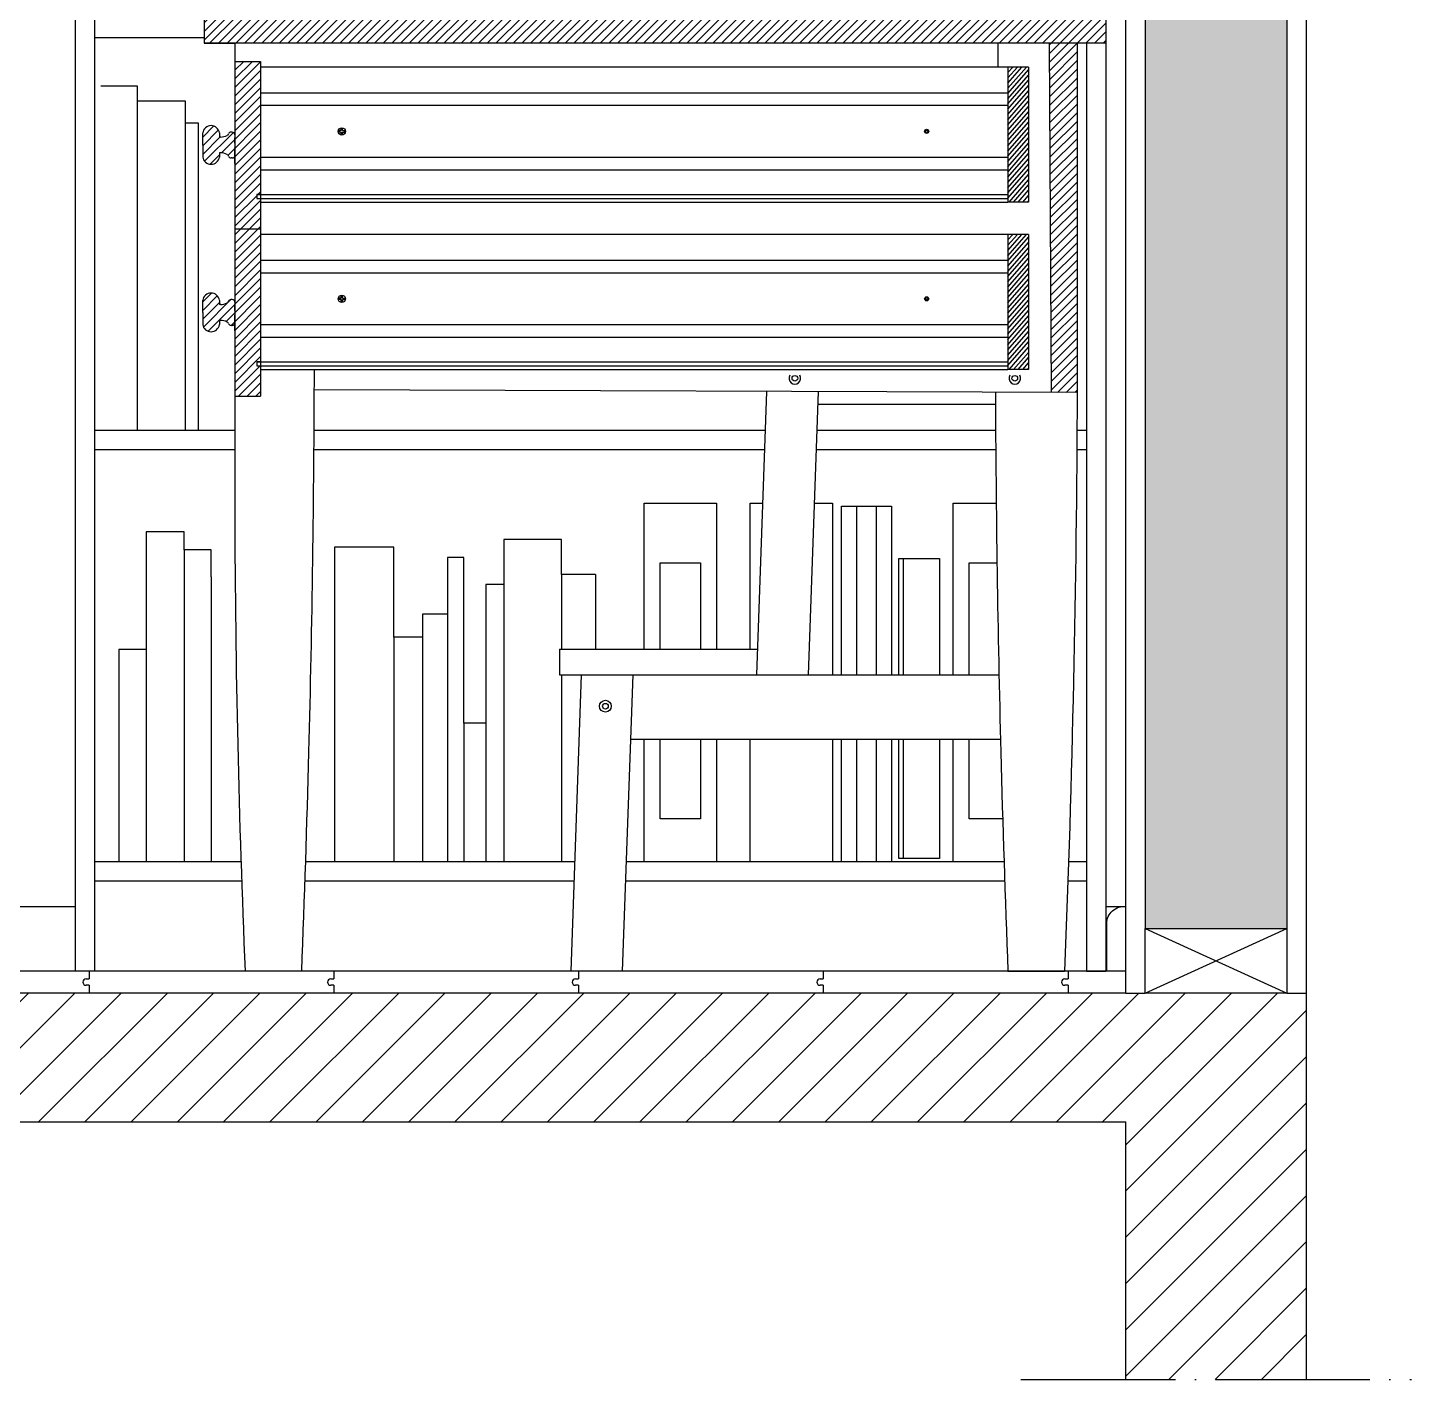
# Model space of a CAD drawing. Header units: millimetres. Extents: x 3258 to 5904, y 891 to 1994.
# Drawn here: x 3915.7 to 4023.1, y 895.6 to 1000.6 of the extents above; entities that cross this region are included whole.
import ezdxf

# ---------------------------------------------------------------- set-up
doc = ezdxf.new("R2010")
doc.units = ezdxf.units.MM
doc.header["$LTSCALE"] = 0.5
doc.linetypes.add('ACAD_ISO04W100', pattern=[30, 24, -3, 0, -3])
for name, color, linetype in [('22££arredo', 250, 'Continuous'), ('22££cont trav', 140, 'Continuous'), ('22££retini', 13, 'Continuous'), ('22££sez par', 102, 'Continuous'), ('22££tratto punto proseguimento', 3, 'ACAD_ISO04W100')]:
    doc.layers.add(name, color=color, linetype=linetype)

msp = doc.modelspace()

# ---------------------------------------------------------------- hatches: boundary and pattern name
at = {"layer": '22££arredo'}
h = msp.add_hatch(dxfattribs=at)
h.set_pattern_fill('ANSI31', color=256, scale=0.15)
h.paths.add_polyline_path([(3999.4, 1001.4), (3990.43, 1001.4), (3929.4, 1001.4), (3929.4, 999.34), (3990.03, 999.34), (3999.4, 999.34)])
h.paths.add_polyline_path([(3933.78, 997.94), (3931.78, 997.94), (3931.78, 984.94), (3933.78, 984.94), (3933.78, 987.3), (3933.48, 987.3), (3933.48, 987.6), (3933.78, 987.6)])
h.paths.add_polyline_path([(3933.78, 984.94), (3931.78, 984.94), (3931.78, 971.94), (3933.78, 971.94), (3933.78, 974.3), (3933.48, 974.3), (3933.48, 974.6), (3933.78, 974.6)])
h.paths.add_polyline_path([(3931.78, 992.24, 0.414214), (3931.58, 992.44, 0.466427), (3931.29, 992.33, -0.221516), (3931.19, 992.19, -0.122559), (3930.69, 992.06), (3930.58, 992.06), (3930.58, 992.38, 0.866667), (3929.28, 992.38), (3929.28, 991.44), (3929.28, 990.51, 0.866667), (3930.58, 990.51), (3930.58, 990.83), (3930.65, 990.83, -0.155147), (3931.28, 990.64, 0.414213), (3931.48, 990.44, 0.629016), (3931.78, 990.64)])
h.paths.add_polyline_path([(3931.78, 979.24, 0.414214), (3931.58, 979.44, 0.466427), (3931.29, 979.33, -0.221516), (3931.19, 979.19, -0.122559), (3930.69, 979.06), (3930.58, 979.06), (3930.58, 979.38, 0.866667), (3929.28, 979.38), (3929.28, 978.44), (3929.28, 977.51, 0.866667), (3930.58, 977.51), (3930.58, 977.83), (3930.65, 977.83, -0.155147), (3931.28, 977.64, 0.414213), (3931.48, 977.44, 0.629016), (3931.78, 977.64)])
h.paths.add_polyline_path([(3997.2, 999.34), (3995.03, 999.34), (3995.2, 972.24), (3997.2, 972.23)])
h = msp.add_hatch(dxfattribs=at)
h.set_pattern_fill('ANSI31', color=256, scale=0.084, angle=184)
h.set_pattern_definition([(229, (3415.4812, 1134.91973), (0.20128105, -0.17497094), [])])
h.paths.add_polyline_path([(3991.81, 997.5), (3993.41, 997.5), (3993.41, 987), (3991.81, 987)])
h = msp.add_hatch(dxfattribs=at)
h.set_pattern_fill('ANSI31', color=256, scale=0.084, angle=184)
h.set_pattern_definition([(229, (3415.4812, 1121.91973), (0.20128105, -0.17497094), [])])
h.paths.add_polyline_path([(3991.81, 984.5), (3993.41, 984.5), (3993.41, 974), (3991.81, 974)])
at = {"layer": '22££retini'}
h = msp.add_hatch(dxfattribs=at)
h.set_pattern_fill('HONEY', color=256, scale=0.39)
h.set_pattern_definition([(0, (-391.8513, -339.5022), (1.857375, 1.07235595), [1.23825, -2.4765]), (120, (-391.8513, -339.5022), (-1.857375, 1.07235596), [1.23825, -2.4765]), (60, (-391.8513, -339.5022), (4e-09, 2.1447119), [-2.4765, 1.23825])])
h.paths.add_polyline_path([(4013.47, 1005.3), (4002.47, 1005.3), (4002.47, 930.6), (4013.47, 930.6)])
h.paths.add_polyline_path([(4002.47, 1125.3), (4013.47, 1125.3), (4013.47, 1145.54), (4002.47, 1145.54)])
h = msp.add_hatch(dxfattribs=at)
h.set_pattern_fill('ANSI31', color=256, scale=0.8)
h.set_pattern_definition([(45, (-391.8513, -339.5022), (-1.7960512, 1.7960512), [])])
h.paths.add_polyline_path([(3708.15, 925.6), (3708.15, 915.6), (3719.97, 915.6), (3719.97, 895.6), (3725.97, 895.6), (3725.97, 915.6), (4000.97, 915.6), (4000.97, 895.6), (4014.97, 895.6), (4014.97, 915.6), (4014.97, 925.6)])

# ---------------------------------------------------------------- linework, layer by layer
at = {"layer": '22££arredo'}
for p, q in [((3919.4, 927.3), (3919.4, 1129.3)), ((3920.9, 927.3), (3920.9, 1129.3)), ((3929.4, 1001.4, 0), (3929.4, 999.34, 0)), ((3999.4, 1001.4), (3999.4, 999.34, 0)), ((3920.9, 999.8), (3929.4, 999.8)), ((3990.03, 999.34, 0), (3929.4, 999.34, 0)), ((3929.4, 999.34, 0), (3931.78, 999.34, 0)), ((3931.78, 999.34, 0), (3931.78, 962.84, 0)), ((3999.4, 999.34, 0), (3990.03, 999.34, 0)), ((3991.03, 999.3, 0), (3991.03, 997.5, 0)), ((3995.2, 972.22, 0), (3995.03, 999.33, 0)), ((3997.2, 972.23, 0), (3997.2, 999.34, 0)), ((3997.9, 999.34), (3997.9, 927.3)), ((3999.4, 999.34), (3999.4, 927.3)), ((3931.78, 997.94, 0), (3931.78, 991.23, 0)), ((3931.78, 997.94, 0), (3933.78, 997.94, 0)), ((3933.78, 997.94, 0), (3933.78, 984.94, 0)), ((3993.41, 997.5, 0), (3933.78, 997.5, 0)), ((3991.81, 997.5, 0), (3991.81, 987, 0)), ((3993.41, 997.5, 0), (3993.41, 987, 0)), ((3921.38, 996.05), (3924.2, 996.05)), ((3924.2, 996.05), (3924.2, 969.3)), ((3924.2, 994.87), (3927.93, 994.87)), ((3927.93, 994.87), (3927.93, 969.3)), ((3933.78, 995.5, 0), (3991.8, 995.5, 0)), ((3991.8, 994.5, 0), (3933.78, 994.5, 0)), ((3927.93, 993.17), (3928.94, 993.17)), ((3928.94, 993.17), (3928.94, 969.3)), ((3929.28, 991.44, 0), (3929.28, 992.38, 0)), ((3930.58, 992.38, 0), (3930.58, 992.06, 0)), ((3930.69, 992.06, 0), (3930.58, 992.06, 0)), ((3931.58, 992.44, 0), (3931.48, 992.44, 0)), ((3931.78, 991.59, 0), (3931.78, 992.01, 0)), ((3940.02, 992.56, 0), (3939.87, 992.56, 0)), ((3939.87, 992.56, 0), (3939.87, 992.44, 0)), ((3940.02, 992.44, 0), (3939.87, 992.44, 0)), ((3940.02, 992.56, 0), (3940.02, 992.71, 0)), ((3940.14, 992.71, 0), (3940.02, 992.71, 0)), ((3940.02, 992.29, 0), (3940.02, 992.44, 0)), ((3940.14, 992.29, 0), (3940.02, 992.29, 0)), ((3940.14, 992.56, 0), (3940.14, 992.71, 0)), ((3940.14, 992.56, 0), (3940.29, 992.56, 0)), ((3940.14, 992.44, 0), (3940.29, 992.44, 0)), ((3940.14, 992.29, 0), (3940.14, 992.44, 0)), ((3940.29, 992.56, 0), (3940.29, 992.44, 0)), ((3929.28, 991.44, 0), (3929.28, 990.51, 0)), ((3930.58, 990.83, 0), (3930.58, 990.51, 0)), ((3930.69, 990.83, 0), (3930.58, 990.83, 0)), ((3931.78, 990.01, 0), (3931.78, 991.23, 0)), ((3931.78, 991.23, 0), (3931.78, 984.94, 0)), ((3931.58, 990.44, 0), (3931.48, 990.44, 0)), ((3933.78, 990.5, 0), (3991.8, 990.5, 0)), ((3991.8, 989.5, 0), (3933.78, 989.5, 0)), ((3933.48, 987.6, 0), (3991.81, 987.6, 0)), ((3933.78, 987.6, 0), (3933.48, 987.6, 0)), ((3933.48, 987.6, 0), (3933.48, 987.3, 0)), ((3933.48, 987.3, 0), (3991.81, 987.3, 0)), ((3933.78, 987, 0), (3991.81, 987, 0)), ((3993.41, 987, 0), (3991.81, 987, 0)), ((3931.78, 984.94, 0), (3933.78, 984.94, 0)), ((3931.78, 984.94, 0), (3931.78, 978.23, 0)), ((3931.78, 984.94, 0), (3933.78, 984.94, 0)), ((3933.78, 984.94, 0), (3933.78, 971.94, 0)), ((3993.41, 984.5, 0), (3933.78, 984.5, 0)), ((3991.81, 984.5, 0), (3991.81, 974, 0)), ((3993.41, 984.5, 0), (3993.41, 974, 0)), ((3933.78, 982.5, 0), (3991.8, 982.5, 0)), ((3991.8, 981.5, 0), (3933.78, 981.5, 0)), ((3929.28, 978.44, 0), (3929.28, 979.38, 0)), ((3930.58, 979.38, 0), (3930.58, 979.06, 0)), ((3930.69, 979.06, 0), (3930.58, 979.06, 0)), ((3931.58, 979.44, 0), (3931.48, 979.44, 0)), ((3931.78, 978.59, 0), (3931.78, 979.01, 0)), ((3940.02, 979.56, 0), (3939.87, 979.56, 0)), ((3939.87, 979.56, 0), (3939.87, 979.44, 0)), ((3940.02, 979.44, 0), (3939.87, 979.44, 0)), ((3940.02, 979.56, 0), (3940.02, 979.71, 0)), ((3940.14, 979.71, 0), (3940.02, 979.71, 0)), ((3940.02, 979.29, 0), (3940.02, 979.44, 0)), ((3940.14, 979.29, 0), (3940.02, 979.29, 0)), ((3940.14, 979.56, 0), (3940.14, 979.71, 0)), ((3940.14, 979.56, 0), (3940.29, 979.56, 0)), ((3940.14, 979.44, 0), (3940.29, 979.44, 0)), ((3940.14, 979.29, 0), (3940.14, 979.44, 0)), ((3940.29, 979.56, 0), (3940.29, 979.44, 0)), ((3929.28, 978.44, 0), (3929.28, 977.51, 0)), ((3930.58, 977.83, 0), (3930.58, 977.51, 0)), ((3930.69, 977.83, 0), (3930.58, 977.83, 0)), ((3931.78, 977.01, 0), (3931.78, 978.23, 0)), ((3931.78, 978.23, 0), (3931.78, 971.94, 0)), ((3931.58, 977.44, 0), (3931.48, 977.44, 0)), ((3933.78, 977.5, 0), (3991.8, 977.5, 0)), ((3991.8, 976.5, 0), (3933.78, 976.5, 0)), ((3933.48, 974.6, 0), (3991.81, 974.6, 0)), ((3933.78, 974.6, 0), (3933.48, 974.6, 0)), ((3933.48, 974.6, 0), (3933.48, 974.3, 0)), ((3933.48, 974.3, 0), (3991.81, 974.3, 0)), ((3933.78, 974, 0), (3991.81, 974, 0)), ((3993.41, 974, 0), (3991.81, 974, 0)), ((3997.2, 972.23, 0), (3937.95, 972.43, 0)), ((3972.3, 950.3), (3973.08, 972.31)), ((3976.31, 950.3), (3977.09, 972.3)), ((3931.78, 971.94, 0), (3933.78, 971.94, 0)), ((3990.84, 971.3), (3977.05, 971.3)), ((3920.9, 969.3), (3931.78, 969.3)), ((3937.93, 969.3), (3972.97, 969.3)), ((3976.98, 969.3), (3990.85, 969.3)), ((3997.19, 969.3), (3997.9, 969.3)), ((3920.9, 967.8), (3931.78, 967.8)), ((3937.92, 967.8), (3972.92, 967.8)), ((3976.93, 967.8), (3990.86, 967.8)), ((3997.18, 967.8), (3997.9, 967.8)), ((3963.56, 963.63), (3969.17, 963.63)), ((3963.56, 952.3), (3963.56, 963.63)), ((3969.17, 963.63), (3969.17, 952.3)), ((3971.78, 963.64), (3972.77, 963.64)), ((3971.78, 952.3), (3971.78, 963.64)), ((3976.78, 963.64), (3978.19, 963.64)), ((3978.19, 963.64), (3978.19, 950.3)), ((3978.87, 963.4), (3981.58, 963.4)), ((3978.87, 950.3), (3978.87, 963.4)), ((3980.06, 963.4), (3982.76, 963.4)), ((3980.06, 950.3), (3980.06, 963.4)), ((3981.58, 963.4), (3981.58, 950.3)), ((3982.76, 963.4), (3982.76, 950.3)), ((3987.56, 963.63), (3990.9, 963.63)), ((3987.56, 950.3), (3987.56, 963.63)), ((3927.85, 961.41), (3924.88, 961.41)), ((3924.88, 961.41), (3924.88, 935.8)), ((3927.85, 960), (3927.85, 961.41)), ((3957.15, 960.8), (3952.66, 960.8)), ((3952.66, 960.8), (3952.66, 935.8)), ((3957.15, 958.1), (3957.15, 960.8)), ((3929.93, 960), (3927.85, 960)), ((3927.85, 960), (3927.85, 935.8)), ((3929.93, 957.92), (3929.93, 960)), ((3944.13, 960.22), (3939.52, 960.22)), ((3939.52, 960.22), (3939.52, 935.8)), ((3944.13, 953.24), (3944.13, 960.22)), ((3949.55, 959.41), (3948.29, 959.41)), ((3948.29, 959.41), (3948.29, 935.8)), ((3949.55, 946.56), (3949.55, 959.41)), ((3964.79, 959), (3967.94, 959)), ((3964.79, 952.3), (3964.79, 959)), ((3967.94, 959), (3967.94, 952.3)), ((3983.34, 959.35), (3986.49, 959.35)), ((3983.34, 950.3), (3983.34, 959.35)), ((3983.69, 959.35), (3986.38, 959.35)), ((3983.69, 950.3), (3983.69, 959.35)), ((3986.49, 959.35), (3986.49, 950.3)), ((3988.79, 959), (3990.95, 959)), ((3988.79, 950.3), (3988.79, 959)), ((3929.93, 957.92), (3929.93, 935.8)), ((3952.66, 957.33), (3951.26, 957.33)), ((3951.26, 957.33), (3951.26, 935.8)), ((3959.78, 958.1), (3957.15, 958.1)), ((3957.15, 958.1), (3957.15, 952.3)), ((3959.78, 958.1), (3959.78, 952.3)), ((3948.29, 955.02), (3946.36, 955.02)), ((3946.36, 955.02), (3946.36, 935.8)), ((3946.36, 953.24), (3944.13, 953.24)), ((3944.13, 953.24), (3944.13, 935.8)), ((3924.88, 952.28), (3922.77, 952.28)), ((3922.77, 952.28), (3922.77, 935.8)), ((3956.98, 952.3), (3972.37, 952.3)), ((3956.98, 952.3), (3956.98, 950.3)), ((3956.98, 950.3), (3991.11, 950.3)), ((3957.15, 950.3), (3957.15, 935.8)), ((3957.88, 927.3), (3958.7, 950.3)), ((3961.89, 927.3), (3962.7, 950.3)), ((3951.26, 946.56), (3949.55, 946.56)), ((3949.55, 946.56), (3949.55, 935.8)), ((3962.53, 945.3), (3991.23, 945.3)), ((3963.56, 935.8), (3963.56, 945.3)), ((3964.79, 939.13), (3964.79, 945.3)), ((3967.94, 945.3), (3967.94, 939.13)), ((3969.17, 945.3), (3969.17, 935.8)), ((3971.78, 935.8), (3971.78, 945.3)), ((3978.19, 945.3), (3978.19, 935.8)), ((3978.87, 935.8), (3978.87, 945.3)), ((3980.06, 935.8), (3980.06, 945.3)), ((3981.58, 945.3), (3981.58, 935.8)), ((3982.76, 945.3), (3982.76, 935.8)), ((3983.34, 936.05), (3983.34, 945.3)), ((3983.69, 936.05), (3983.69, 945.3)), ((3986.49, 945.3), (3986.49, 936.05)), ((3987.56, 935.8), (3987.56, 945.3)), ((3988.79, 939.13), (3988.79, 945.3)), ((3967.94, 939.13), (3964.79, 939.13)), ((3991.4, 939.13), (3988.79, 939.13)), ((3920.9, 935.8), (3932.26, 935.8)), ((3937.28, 935.8), (3958.18, 935.8)), ((3962.19, 935.8), (3991.5, 935.8)), ((3986.49, 936.05), (3983.34, 936.05)), ((3986.38, 936.05), (3983.69, 936.05)), ((3996.54, 935.8), (3997.9, 935.8)), ((3920.9, 934.3), (3932.31, 934.3)), ((3937.23, 934.3), (3958.13, 934.3)), ((3962.14, 934.3), (3991.55, 934.3)), ((3996.49, 934.3), (3997.9, 934.3)), ((3919.4, 932.3), (3913.78, 932.3)), ((4000.97, 932.3), (3999.4, 932.3)), ((3999.4, 927.3), (3919.4, 927.3)), ((3920.47, 927.3, 0), (3920.47, 926.7, 0)), ((3936.97, 927.3, 0), (3932.58, 927.3, 0)), ((3939.47, 927.3, 0), (3939.47, 926.7, 0)), ((3961.89, 927.3, 0), (3957.88, 927.3, 0)), ((3958.47, 927.3, 0), (3958.47, 926.7, 0)), ((3977.47, 927.3, 0), (3977.47, 926.7, 0)), ((3991.81, 927.3, 0), (3996.2, 927.3, 0)), ((3996.23, 927.3, 0), (3991.83, 927.3, 0)), ((3996.47, 927.3, 0), (3996.47, 926.7, 0)), ((3997.9, 927.3), (3999.4, 927.3)), ((3920.22, 926.7, 0), (3920.47, 926.7, 0)), ((3920.47, 926.2, 0), (3920.22, 926.2, 0)), ((3920.47, 926.2, 0), (3920.47, 925.6, 0)), ((3939.22, 926.7, 0), (3939.47, 926.7, 0)), ((3939.47, 926.2, 0), (3939.22, 926.2, 0)), ((3939.47, 926.2, 0), (3939.47, 925.6, 0)), ((3958.22, 926.7, 0), (3958.47, 926.7, 0)), ((3958.47, 926.2, 0), (3958.22, 926.2, 0)), ((3958.47, 926.2, 0), (3958.47, 925.6, 0)), ((3977.22, 926.7, 0), (3977.47, 926.7, 0)), ((3977.47, 926.2, 0), (3977.22, 926.2, 0)), ((3977.47, 926.2, 0), (3977.47, 925.6, 0)), ((3996.22, 926.7, 0), (3996.47, 926.7, 0)), ((3996.47, 926.2, 0), (3996.22, 926.2, 0)), ((3996.47, 926.2, 0), (3996.47, 925.6, 0))]:
    msp.add_line(p, q, dxfattribs=at)
msp.add_lwpolyline([(3999.48, 927.3), (3999.48, 930.99, -0.45138), (4000.97, 932.3, -175.263079)], format="xyb", dxfattribs=at)
at = {"layer": '22££arredo', "elevation": 0}
msp.add_lwpolyline([(4000.97, 927.3), (3725.97, 927.3)], dxfattribs=at)
at = {"layer": '22££arredo'}
for centre, radius in [((3940.08, 992.5, 0), 0.284), ((3985.49, 992.5, 0), 0.161), ((3985.49, 992.5, 0), 0.09), ((3940.08, 979.5, 0), 0.284), ((3985.49, 979.5, 0), 0.161), ((3985.49, 979.5, 0), 0.09), ((3975.26, 973.33), 0.22), ((3992.34, 973.33), 0.22), ((3960.55, 947.87), 0.457), ((3960.55, 947.87), 0.22)]:
    msp.add_circle(centre, radius, dxfattribs=at)
for centre, radius, start, end in [((3929.93, 992.29, 0), 0.657, 8.1712, 171.8288), ((3930.67, 993.13, 0), 1.07, 268.9617, 298.9875), ((3931.1, 992.37, 0), 0.2, 298.9875, 342.0104), ((3931.48, 992.24, 0), 0.2, 90, 162.0104), ((3931.58, 992.24, 0), 0.2, 0, 90), ((3930.67, 989.76, 0), 1.07, 61.0125, 91.0383), ((3931.1, 990.52, 0), 0.2, 17.9896, 61.0125), ((3931.48, 990.64, 0), 0.2, 197.9896, 270), ((3931.58, 990.64, 0), 0.2, 270, 0), ((3929.93, 990.6, 0), 0.657, 188.1712, 351.8288), ((3929.93, 979.29, 0), 0.657, 8.1712, 171.8288), ((3930.67, 980.13, 0), 1.07, 268.9617, 298.9875), ((3931.1, 979.37, 0), 0.2, 298.9875, 342.0104), ((3931.48, 979.24, 0), 0.2, 90, 162.0104), ((3931.58, 979.24, 0), 0.2, 0, 90), ((3930.67, 976.76, 0), 1.07, 61.0125, 91.0383), ((3931.1, 977.52, 0), 0.2, 17.9896, 61.0125), ((3929.93, 977.6, 0), 0.657, 188.1712, 351.8288), ((3931.48, 977.64, 0), 0.2, 197.9896, 270), ((3931.58, 977.64, 0), 0.2, 270, 0), ((2656.95, 977.57, 0), 1281.01, 358.51178, 359.84029), ((3975.26, 973.33), 0.457, 149.3575, 30.6425), ((3992.34, 973.33), 0.457, 149.3575, 30.6425), ((5271.83, 977.57, 0), 1281.01, 180.23769, 181.48822), ((2744.67, 976.81, 0), 1252.54, 357.73496, 359.79083), ((4827.33, 965.26, 0), 895.56, 180.15499, 181.30331), ((4827.33, 965.26, 0), 895.56, 181.30331, 182.42938), ((2656.95, 977.57, 0), 1281.01, 357.75121, 358.51178), ((5271.83, 977.57, 0), 1281.01, 181.48822, 182.24879), ((3920.22, 926.45, 0), 0.25, 90, 270), ((3939.22, 926.45, 0), 0.25, 90, 270), ((3958.22, 926.45, 0), 0.25, 90, 270), ((3977.22, 926.45, 0), 0.25, 90, 270), ((3996.22, 926.45, 0), 0.25, 90, 270)]:
    msp.add_arc(centre, radius, start, end, dxfattribs=at)
at = {"layer": '22££cont trav'}
for p, q in [((4002.47, 930.6), (4013.47, 925.6)), ((4002.47, 925.6), (4013.47, 930.6))]:
    msp.add_line(p, q, dxfattribs=at)
msp.add_lwpolyline([(4002.47, 930.6), (4013.47, 930.6), (4013.47, 925.6), (4002.47, 925.6)], close=True, dxfattribs=at)
at = {"layer": '22££sez par'}
for p, q in [((4014.97, 1160.54), (4014.97, 895.6)), ((4000.97, 925.6), (4000.97, 1150.54)), ((4002.47, 1005.3), (4002.47, 930.6)), ((4013.47, 1005.3), (4013.47, 930.6)), ((4000.97, 925.6), (4002.47, 925.6)), ((4013.47, 925.6), (4014.97, 925.6)), ((4000.97, 895.6), (4000.97, 915.6))]:
    msp.add_line(p, q, dxfattribs=at)
at = {"layer": '22££sez par', "elevation": 0}
for points in [[(4000.97, 925.6), (3725.97, 925.6)], [(3725.97, 915.6), (4000.97, 915.6)]]:
    msp.add_lwpolyline(points, dxfattribs=at)
at = {"layer": '22££tratto punto proseguimento'}
msp.add_line((3992.81, 895.6), (4023.13, 895.6), dxfattribs=at)

doc.saveas('drawing.dxf')
